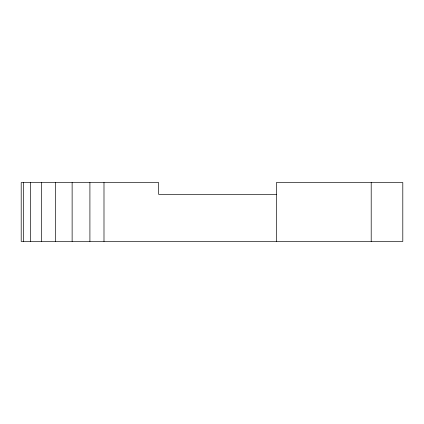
<?xml version="1.0" encoding="UTF-8"?>
<svg xmlns="http://www.w3.org/2000/svg" width="424" height="424" viewBox="0 0 424 424"><rect width="100%" height="100%" fill="white"/><g stroke="black" fill="none" stroke-linecap="round" stroke-linejoin="round"><path stroke-width="0.64" d="M276.406 194.33L158.618 194.33L158.618 182.553L21.2 182.553L21.2 241.447L402.8 241.447L402.8 182.553L276.406 182.553L276.406 241.447M371.201 182.553L371.201 241.447M103.991 182.553L103.991 241.447M89.909 182.553L89.909 241.447M72.128 182.553L72.128 241.447M55.555 182.553L55.555 241.447M41.324 182.553L41.324 241.447M30.406 182.553L30.406 241.447M23.543 182.553L23.543 241.447"/></g></svg>
